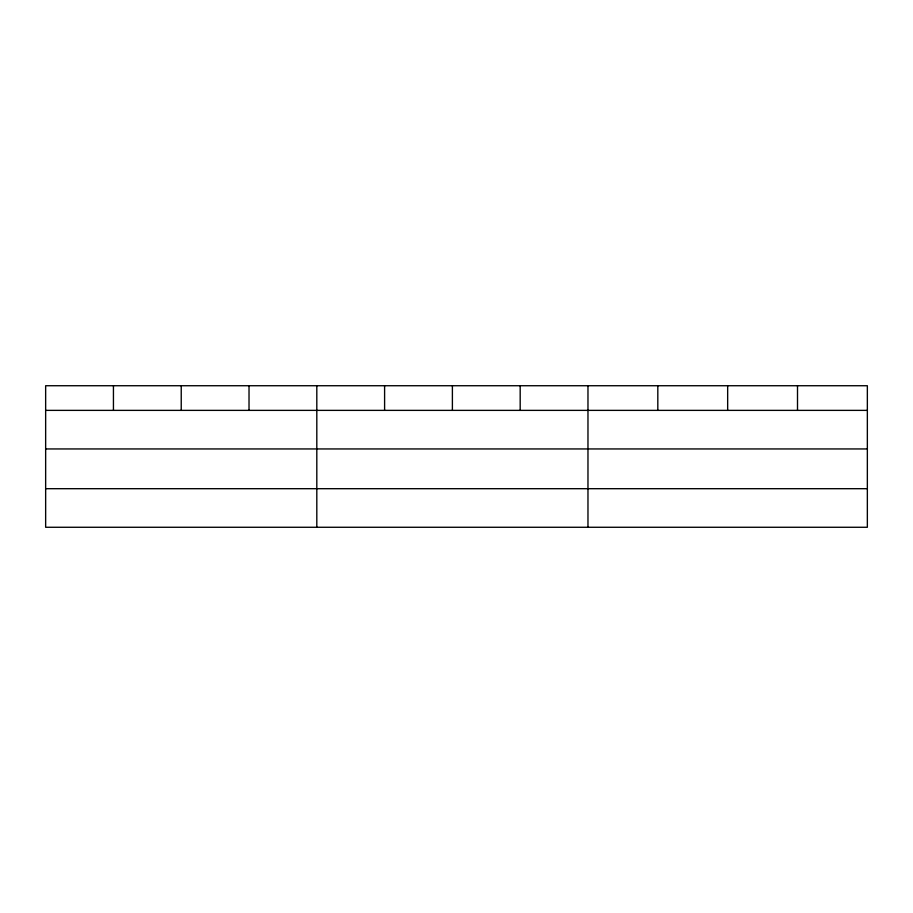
<?xml version="1.0" encoding="UTF-8"?>
<svg xmlns="http://www.w3.org/2000/svg" width="913" height="913" viewBox="0 0 913 913"><rect width="100%" height="100%" fill="white"/><g stroke="black" fill="none" stroke-linecap="round" stroke-linejoin="round"><path stroke-width="1.37" d="M867.35 448.945L867.35 385.731L45.65 385.731L45.65 527.269L867.35 527.269L867.35 448.945L45.65 448.945M45.65 410.371L867.35 410.371M45.65 488.695L867.35 488.695M797.505 385.731L797.505 410.371M727.661 385.731L727.661 410.371M657.817 385.731L657.817 410.371M587.972 385.731L587.972 527.269M520.182 385.731L520.182 410.371M452.392 385.731L452.392 410.371M384.601 385.731L384.601 410.371M316.811 385.731L316.811 527.269M249.021 385.731L249.021 410.371M181.231 385.731L181.231 410.371M113.44 385.731L113.44 410.371"/></g></svg>
